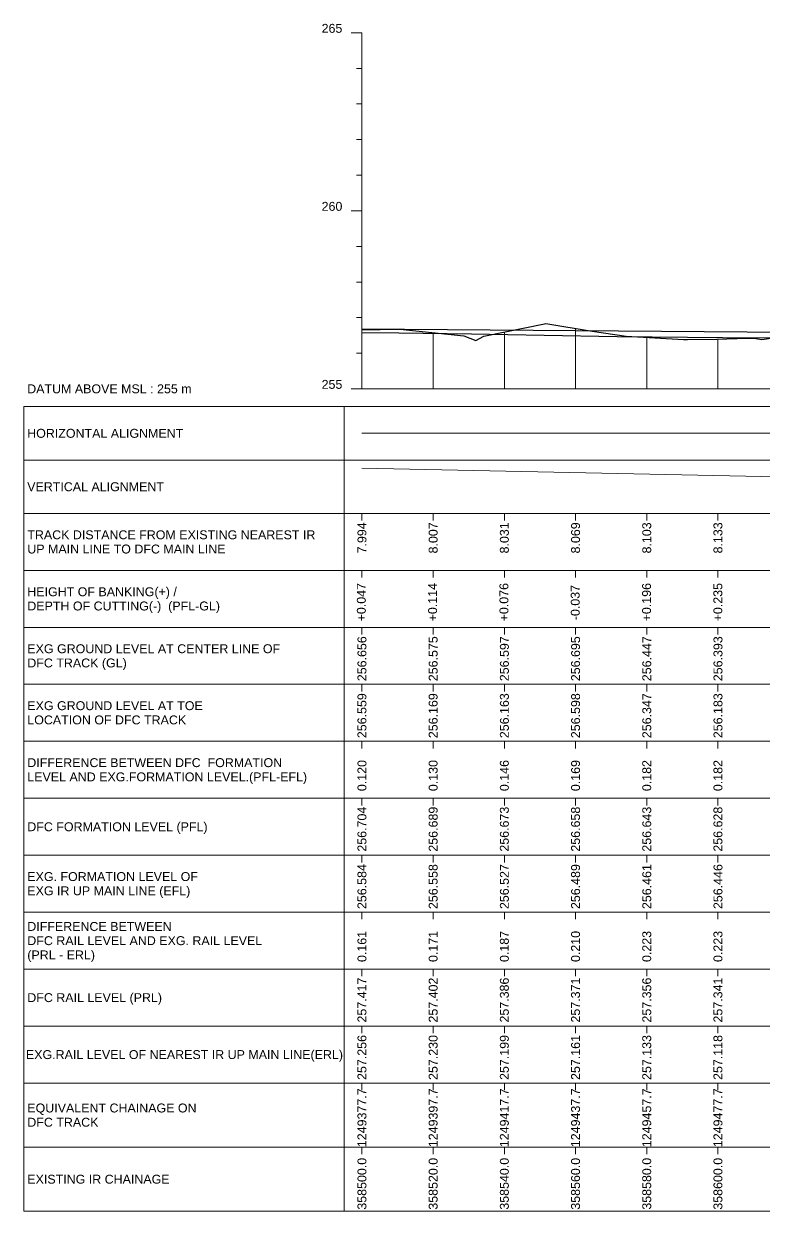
# Model space of a CAD drawing. Header units: feet. Extents: x 32905 to 38206, y -6633 to -4867.
# Drawn here: x 34905 to 35112.7, y -5231 to -4897.5 of the extents above; entities that cross this region are included whole.
import ezdxf
from ezdxf.enums import TextEntityAlignment as Align

# ---------------------------------------------------------------- set-up
doc = ezdxf.new("R2010")
doc.units = ezdxf.units.FT
doc.header["$MEASUREMENT"] = 0
for name, color, linetype, lineweight in [('LS CUT FILL', 10, 'Continuous', 0), ('LS DATUM', 7, 'Continuous', 0), ('LS DATUM X', 7, 'Continuous', 0), ('LS DATUM Y', 7, 'Continuous', 0), ('LS DIFF. EXG.RL & PRO. RL', 10, 'Continuous', 0), ('LS DIFF. PFL & EFL', 10, 'Continuous', 0), ('LS EXG GL', 7, 'Continuous', 0), ('LS EXG IR CH', 7, 'Continuous', 0), ('LS EXG RL', 7, 'Continuous', 0), ('LS EXG. FL', 7, 'Continuous', 0), ('LS EXG. GL', 7, 'Continuous', 0), ('LS EXG. GL AT PRO. TOE', 7, 'Continuous', 0), ('LS EXG. IR CH', 7, 'Continuous', 0), ('LS EXG. RL', 7, 'Continuous', 0), ('LS FRAME', 7, 'Continuous', 0), ('LS HORIZONTAL ALIGNMENT', 10, 'Continuous', 0), ('LS PFL-EFL', 10, 'Continuous', 0), ('LS PRL-ERL', 10, 'Continuous', 0), ('LS PRO. CUT & FILL', 10, 'Continuous', 0), ('LS PRO. DFCC CH', 10, 'Continuous', 0), ('LS PRO. FL', 10, 'Continuous', 0), ('LS PRO. RL', 10, 'Continuous', 0), ('LS PROFILE EXG FL', 7, 'Continuous', 25), ('LS PROFILE EXG GL', 7, 'Continuous', 30), ('LS PROFILE PRO FL', 1, 'Continuous', 30), ('LS TICKS', 7, 'Continuous', 0), ('LS TRACK CENTER', 10, 'Continuous', 0), ("LS TRACK CENTER's", 10, 'Continuous', 0), ('LS VERTICAL ALIGNMENT', 10, 'Continuous', 0), ('Profile Grid', 7, 'Continuous', 0)]:
    doc.layers.add(name, color=color, linetype=linetype, lineweight=lineweight)
doc.styles.get("Standard").update_dxf_attribs({"font": 'arial.ttf'})
doc.styles.add('Style-Arial', font='arial.ttf')
doc.styles.add('StyleArial', font='arial.ttf')

msp = doc.modelspace()

# ---------------------------------------------------------------- linework, layer by layer
at = {"layer": 'LS DATUM X', "color": 7, "linetype": 'Continuous', "lineweight": 0}
msp.add_line((35000, -5000), (35498.11, -5000), dxfattribs=at)
at = {"layer": 'LS DATUM Y', "color": 7, "linetype": 'Continuous', "lineweight": 0}
for p, q in [((34997, -4900), (35000, -4900)), ((34997, -4900), (35000, -4900)), ((35000, -5000), (35000, -4900)), ((34998.5, -4910), (35000, -4910)), ((34998.5, -4920), (35000, -4920)), ((34998.5, -4930), (35000, -4930)), ((34998.5, -4940), (35000, -4940)), ((34997, -4950), (35000, -4950)), ((34998.5, -4960), (35000, -4960)), ((34998.5, -4970), (35000, -4970)), ((34998.5, -4980), (35000, -4980)), ((34998.5, -4990), (35000, -4990)), ((34997, -5000), (35000, -5000))]:
    msp.add_line(p, q, dxfattribs=at)
at = {"layer": 'LS FRAME'}
for points in [[(34995, -5231), (34905, -5231), (34905, -5005)], [(34905, -5005), (34995, -5005)], [(34995, -5020), (34905, -5020)], [(34995, -5035), (34905, -5035)], [(34995, -5051), (34905, -5051)], [(34905, -5051), (34995, -5051)], [(34995, -5067), (34905, -5067)], [(34905, -5067), (34995, -5067)], [(34995, -5083), (34905, -5083)], [(34905, -5083), (34995, -5083)], [(34995, -5099), (34905, -5099)], [(34995, -5115), (34905, -5115)], [(34905, -5115), (34995, -5115)], [(34995, -5131), (34905, -5131)], [(34905, -5131), (34995, -5131)], [(34995, -5147), (34905, -5147)], [(34905, -5147), (34995, -5147)], [(34995, -5163), (34905, -5163)], [(34905, -5163), (34995, -5163)], [(34995, -5179), (34905, -5179)], [(34995, -5195), (34905, -5195)], [(34995, -5213), (34905, -5213)]]:
    msp.add_lwpolyline(points, dxfattribs=at)
at = {"layer": 'LS FRAME', "flags": 128}
for points in [[(34995, -5020), (35503.11, -5020), (35503.11, -5005), (34995, -5005), (34995, -5020)], [(34995, -5035), (35503.11, -5035), (35503.11, -5020), (34995, -5020), (34995, -5035)], [(34995, -5051), (35503.11, -5051), (35503.11, -5035), (34995, -5035), (34995, -5051)], [(34995, -5067), (35503.11, -5067), (35503.11, -5051), (34995, -5051), (34995, -5067)], [(34995, -5083), (35503.11, -5083), (35503.11, -5067), (34995, -5067), (34995, -5083)], [(34995, -5099), (35503.11, -5099), (35503.11, -5083), (34995, -5083), (34995, -5099)], [(34995, -5115), (35503.11, -5115), (35503.11, -5099), (34995, -5099), (34995, -5115)], [(34995, -5131), (35503.11, -5131), (35503.11, -5115), (34995, -5115), (34995, -5131)], [(34995, -5147), (35503.11, -5147), (35503.11, -5131), (34995, -5131), (34995, -5147)], [(34995, -5163), (35503.11, -5163), (35503.11, -5147), (34995, -5147), (34995, -5163)], [(34995, -5179), (35503.11, -5179), (35503.11, -5163), (34995, -5163), (34995, -5179)], [(34995, -5195), (35503.11, -5195), (35503.11, -5179), (34995, -5179), (34995, -5195)], [(34995, -5213), (35503.11, -5213), (35503.11, -5195), (34995, -5195), (34995, -5213)], [(34995, -5231), (35503.11, -5231), (35503.11, -5213), (34995, -5213), (34995, -5231)]]:
    msp.add_lwpolyline(points, close=True, dxfattribs=at)
at = {"layer": 'LS HORIZONTAL ALIGNMENT', "flags": 128}
msp.add_lwpolyline([(35000, -5012.5), (35498.11, -5012.5)], dxfattribs=at)
at = {"layer": 'LS PROFILE EXG FL'}
msp.add_lwpolyline([(35000, -4984.16), (35010.34, -4984.29), (35030.74, -4984.55), (35051.2, -4984.94), (35071.73, -4985.33), (35091.44, -4985.46), (35111.11, -4985.64), (35131.93, -4985.59)], dxfattribs=at)
at = {"layer": 'LS PROFILE EXG GL', "flags": 128}
msp.add_lwpolyline([(35000, -4983.44), (35010.33, -4983.28), (35010.62, -4983.28), (35028.66, -4985.16), (35031.97, -4986.46), (35034.21, -4985.21), (35051.25, -4981.73), (35051.7, -4981.67), (35064.67, -4983.82), (35074.23, -4985.17), (35074.23, -4985.17), (35090.33, -4986.16), (35090.33, -4986.16), (35090.33, -4986.16), (35091.44, -4986.15), (35091.44, -4986.15), (35099.66, -4986.09), (35108.18, -4985.76), (35110.62, -4985.9), (35110.62, -4985.9), (35112.32, -4986.13), (35128.12, -4983.78)], dxfattribs=at)
at = {"layer": 'LS PROFILE PRO FL'}
msp.add_line((35000, -4983.18), (35290.21, -4985.45), dxfattribs=at)
at = {"layer": 'LS TICKS', "color": 7, "linetype": 'Continuous', "lineweight": 0, "flags": 128}
for points in [[(35000, -5037), (35000, -5035)], [(35020, -5037), (35020, -5035)], [(35040.01, -5037), (35040.01, -5035)], [(35060.01, -5037), (35060.01, -5035)], [(35080.01, -5037), (35080.01, -5035)], [(35100.01, -5037), (35100.01, -5035)], [(35000, -5053), (35000, -5051)], [(35020, -5053), (35020, -5051)], [(35040.01, -5053), (35040.01, -5051)], [(35060.01, -5053), (35060.01, -5051)], [(35080.01, -5053), (35080.01, -5051)], [(35100.01, -5053), (35100.01, -5051)], [(35000, -5069), (35000, -5067)], [(35020, -5069), (35020, -5067)], [(35040.01, -5069), (35040.01, -5067)], [(35060.01, -5069), (35060.01, -5067)], [(35080.01, -5069), (35080.01, -5067)], [(35100.01, -5069), (35100.01, -5067)], [(35000, -5085), (35000, -5083)], [(35020, -5085), (35020, -5083)], [(35040.01, -5085), (35040.01, -5083)], [(35060.01, -5085), (35060.01, -5083)], [(35080.01, -5085), (35080.01, -5083)], [(35100.01, -5085), (35100.01, -5083)], [(35000, -5101), (35000, -5099)], [(35020, -5101), (35020, -5099)], [(35040.01, -5101), (35040.01, -5099)], [(35060.01, -5101), (35060.01, -5099)], [(35080.01, -5101), (35080.01, -5099)], [(35100.01, -5101), (35100.01, -5099)], [(35000, -5117), (35000, -5115)], [(35020, -5117), (35020, -5115)], [(35040.01, -5117), (35040.01, -5115)], [(35060.01, -5117), (35060.01, -5115)], [(35080.01, -5117), (35080.01, -5115)], [(35100.01, -5117), (35100.01, -5115)], [(35000, -5133), (35000, -5131)], [(35020, -5133), (35020, -5131)], [(35040.01, -5133), (35040.01, -5131)], [(35060.01, -5133), (35060.01, -5131)], [(35080.01, -5133), (35080.01, -5131)], [(35100.01, -5133), (35100.01, -5131)], [(35000, -5149), (35000, -5147)], [(35020, -5149), (35020, -5147)], [(35040.01, -5149), (35040.01, -5147)], [(35060.01, -5149), (35060.01, -5147)], [(35080.01, -5149), (35080.01, -5147)], [(35100.01, -5149), (35100.01, -5147)], [(35000, -5165), (35000, -5163)], [(35020, -5165), (35020, -5163)], [(35040.01, -5165), (35040.01, -5163)], [(35060.01, -5165), (35060.01, -5163)], [(35080.01, -5165), (35080.01, -5163)], [(35100.01, -5165), (35100.01, -5163)], [(35000, -5181), (35000, -5179)], [(35020, -5181), (35020, -5179)], [(35040.01, -5181), (35040.01, -5179)], [(35060.01, -5181), (35060.01, -5179)], [(35080.01, -5181), (35080.01, -5179)], [(35100.01, -5181), (35100.01, -5179)], [(35000, -5197), (35000, -5195)], [(35020, -5197), (35020, -5195)], [(35040.01, -5197), (35040.01, -5195)], [(35060.01, -5197), (35060.01, -5195)], [(35080.01, -5197), (35080.01, -5195)], [(35100.01, -5197), (35100.01, -5195)], [(35000, -5215), (35000, -5213)], [(35020, -5215), (35020, -5213)], [(35040.01, -5215), (35040.01, -5213)], [(35060.01, -5215), (35060.01, -5213)], [(35080.01, -5215), (35080.01, -5213)], [(35100.01, -5215), (35100.01, -5213)]]:
    msp.add_lwpolyline(points, dxfattribs=at)
at = {"layer": 'LS VERTICAL ALIGNMENT', "flags": 128}
msp.add_lwpolyline([(35000, -5022.25), (35287.6, -5028.29)], dxfattribs=at)
at = {"layer": 'Profile Grid', "linetype": 'Continuous', "lineweight": 0, "flags": 128}
for points in [[(35060.01, -5000), (35060.01, -4983.05)], [(35000, -5000), (35000, -4983.44)], [(35020, -5000), (35020, -4984.25)], [(35040.01, -5000), (35040.01, -4984.03)], [(35080.01, -5000), (35080.01, -4985.53)], [(35100.01, -5000), (35100.01, -4986.07)]]:
    msp.add_lwpolyline(points, dxfattribs=at)

# ---------------------------------------------------------------- texts
at = {"layer": 'LS CUT FILL', "color": 1, "lineweight": 0, "style": 'Style-Arial'}
for s, p in [('+0.047', (35001.07, -5065.32)), ('+0.114', (35021.1, -5065.32)), ('+0.076', (35041.13, -5065.32)), ('-0.037', (35061.16, -5064.99)), ('+0.196', (35081.19, -5065.32)), ('+0.235', (35101.22, -5065.32))]:
    msp.add_text(s, height=2.5, rotation=90, dxfattribs=at).set_placement(p)
at = {"layer": 'LS DATUM', "color": 7, "style": 'StyleArial'}
msp.add_text('DATUM ABOVE MSL : 255 m', height=2.5, rotation=0, dxfattribs=at).set_placement((34905.97, -5000), align=Align.MIDDLE_LEFT)
at = {"layer": 'LS DATUM Y', "color": 7, "lineweight": 0, "style": 'Style-Arial'}
for s, p in [('265', (34994.5, -4900)), ('265', (34994.5, -4900)), ('260', (34994.5, -4950)), ('255', (34994.5, -5000))]:
    msp.add_text(s, height=2.5, dxfattribs=at).set_placement(p, align=Align.RIGHT)
at = {"layer": 'LS DIFF. EXG.RL & PRO. RL', "color": 10, "style": 'StyleArial'}
for s, p in [('DIFFERENCE BETWEEN ', (34906, -5151)), ('DFC RAIL LEVEL AND EXG. RAIL LEVEL ', (34906, -5155)), ('(PRL - ERL)', (34906, -5159))]:
    msp.add_text(s, height=2.5, rotation=0, dxfattribs=at).set_placement(p, align=Align.MIDDLE_LEFT)
at = {"layer": 'LS DIFF. PFL & EFL', "color": 10, "style": 'StyleArial'}
for s, p in [('DIFFERENCE BETWEEN DFC  FORMATION ', (34906, -5105)), ('LEVEL AND EXG.FORMATION LEVEL.(PFL-EFL)', (34906, -5109))]:
    msp.add_text(s, height=2.5, rotation=0, dxfattribs=at).set_placement(p, align=Align.MIDDLE_LEFT)
at = {"layer": 'LS EXG GL', "style": 'Style-Arial'}
for s, p in [('256.656', (35000, -5069.5)), ('256.575', (35020, -5069.5)), ('256.597', (35040.01, -5069.5)), ('256.695', (35060.01, -5069.5)), ('256.447', (35080.01, -5069.5)), ('256.393', (35100.01, -5069.5))]:
    msp.add_text(s, height=2.5, rotation=90, dxfattribs=at).set_placement(p, align=Align.MIDDLE_RIGHT)
at = {"layer": 'LS EXG IR CH', "style": 'Style-Arial'}
for s, p in [('358500.0', (35000, -5216)), ('358520.0', (35020, -5216)), ('358540.0', (35040, -5216)), ('358560.0', (35060, -5216)), ('358580.0', (35080, -5216)), ('358600.0', (35100, -5216))]:
    msp.add_text(s, height=2.5, rotation=90, dxfattribs=at).set_placement(p, align=Align.MIDDLE_RIGHT)
at = {"layer": 'LS EXG RL', "style": 'Style-Arial'}
for s, p in [('257.256', (35000, -5181.5)), ('257.230', (35020, -5181.5)), ('257.199', (35040, -5181.5)), ('257.161', (35060, -5181.5)), ('257.133', (35080, -5181.5)), ('257.118', (35100, -5181.5))]:
    msp.add_text(s, height=2.5, rotation=90, dxfattribs=at).set_placement(p, align=Align.MIDDLE_RIGHT)
at = {"layer": 'LS EXG. FL', "style": 'StyleArial'}
for s, p in [('EXG. FORMATION LEVEL OF', (34906, -5137)), ('EXG IR UP MAIN LINE (EFL)', (34906, -5141))]:
    msp.add_text(s, height=2.5, rotation=0, dxfattribs=at).set_placement(p, align=Align.MIDDLE_LEFT)
at = {"layer": 'LS EXG. FL'}
for s, p in [('256.584', (35000, -5133.5)), ('256.558', (35020, -5133.5)), ('256.527', (35040.01, -5133.5)), ('256.489', (35060.01, -5133.5)), ('256.461', (35080.01, -5133.5)), ('256.446', (35100.01, -5133.5))]:
    msp.add_text(s, height=2.5, rotation=90, dxfattribs=at).set_placement(p, align=Align.MIDDLE_RIGHT)
at = {"layer": 'LS EXG. GL', "color": 7, "style": 'StyleArial'}
for s, p in [('EXG GROUND LEVEL AT CENTER LINE OF ', (34906, -5073)), ('DFC TRACK (GL)', (34906, -5077))]:
    msp.add_text(s, height=2.5, rotation=0, dxfattribs=at).set_placement(p, align=Align.MIDDLE_LEFT)
at = {"layer": 'LS EXG. GL AT PRO. TOE'}
for s, p in [('256.559', (35000, -5085.5)), ('256.169', (35020, -5085.5)), ('256.163', (35040.01, -5085.5)), ('256.598', (35060.01, -5085.5)), ('256.347', (35080.01, -5085.5)), ('256.183', (35100.01, -5085.5))]:
    msp.add_text(s, height=2.5, rotation=90, dxfattribs=at).set_placement(p, align=Align.MIDDLE_RIGHT)
at = {"layer": 'LS EXG. GL AT PRO. TOE', "color": 7, "style": 'StyleArial'}
for s, p in [('EXG GROUND LEVEL AT TOE', (34906, -5089)), ('LOCATION OF DFC TRACK', (34906, -5093))]:
    msp.add_text(s, height=2.5, rotation=0, dxfattribs=at).set_placement(p, align=Align.MIDDLE_LEFT)
at = {"layer": 'LS EXG. IR CH', "style": 'StyleArial'}
msp.add_text('EXISTING IR CHAINAGE', height=2.5, rotation=0, dxfattribs=at).set_placement((34906, -5222), align=Align.MIDDLE_LEFT)
at = {"layer": 'LS EXG. RL', "style": 'StyleArial'}
msp.add_text('EXG.RAIL LEVEL OF NEAREST IR UP MAIN LINE(ERL)', height=2.5, rotation=0, dxfattribs=at).set_placement((34905.61, -5187), align=Align.MIDDLE_LEFT)
at = {"layer": 'LS HORIZONTAL ALIGNMENT', "style": 'StyleArial'}
msp.add_text('HORIZONTAL ALIGNMENT', height=2.5, rotation=0, dxfattribs=at).set_placement((34905.97, -5012.5), align=Align.MIDDLE_LEFT)
at = {"layer": 'LS PFL-EFL'}
for s, p in [('0.120', (35001.25, -5113)), ('0.130', (35021.25, -5113)), ('0.146', (35041.25, -5113)), ('0.169', (35061.25, -5113)), ('0.182', (35081.25, -5113)), ('0.182', (35101.25, -5113))]:
    msp.add_text(s, height=2.5, rotation=90, dxfattribs=at).set_placement(p)
at = {"layer": 'LS PRL-ERL'}
for s, p in [('0.161', (35001.25, -5161)), ('0.171', (35021.25, -5161)), ('0.187', (35041.25, -5161)), ('0.210', (35061.25, -5161)), ('0.223', (35081.25, -5161)), ('0.223', (35101.25, -5161))]:
    msp.add_text(s, height=2.5, rotation=90, dxfattribs=at).set_placement(p)
at = {"layer": 'LS PRO. CUT & FILL', "color": 10, "style": 'StyleArial'}
for s, p in [('HEIGHT OF BANKING(+) /', (34906, -5057)), ('DEPTH OF CUTTING(-)  (PFL-GL)', (34906, -5061))]:
    msp.add_text(s, height=2.5, rotation=0, dxfattribs=at).set_placement(p, align=Align.MIDDLE_LEFT)
at = {"layer": 'LS PRO. DFCC CH'}
for s, p in [('1249377.7', (35001.25, -5213)), ('1249397.7', (35021.25, -5213)), ('1249417.7', (35041.25, -5213)), ('1249437.7', (35061.25, -5213)), ('1249457.7', (35081.25, -5213)), ('1249477.7', (35101.25, -5213))]:
    msp.add_text(s, height=2.5, rotation=90, dxfattribs=at).set_placement(p)
at = {"layer": 'LS PRO. DFCC CH', "color": 10, "style": 'Style-Arial'}
for s, p in [('EQUIVALENT CHAINAGE ON ', (34906, -5202)), ('DFC TRACK', (34906, -5206))]:
    msp.add_text(s, height=2.5, rotation=0, dxfattribs=at).set_placement(p, align=Align.MIDDLE_LEFT)
at = {"layer": 'LS PRO. FL'}
for s, p in [('256.704', (35001.25, -5130)), ('256.689', (35021.25, -5130)), ('256.673', (35041.25, -5130)), ('256.658', (35061.25, -5130)), ('256.643', (35081.25, -5130)), ('256.628', (35101.25, -5130))]:
    msp.add_text(s, height=2.5, rotation=90, dxfattribs=at).set_placement(p)
at = {"layer": 'LS PRO. FL', "color": 10, "style": 'StyleArial'}
msp.add_text('DFC FORMATION LEVEL (PFL) ', height=2.5, rotation=0, dxfattribs=at).set_placement((34906, -5123), align=Align.MIDDLE_LEFT)
at = {"layer": 'LS PRO. RL'}
for s, p in [('257.417', (35001.25, -5178)), ('257.402', (35021.25, -5178)), ('257.386', (35041.25, -5178)), ('257.371', (35061.25, -5178)), ('257.356', (35081.25, -5178)), ('257.341', (35101.25, -5178))]:
    msp.add_text(s, height=2.5, rotation=90, dxfattribs=at).set_placement(p)
at = {"layer": 'LS PRO. RL', "color": 10, "style": 'StyleArial'}
msp.add_text('DFC RAIL LEVEL (PRL)', height=2.5, rotation=0, dxfattribs=at).set_placement((34906, -5171), align=Align.MIDDLE_LEFT)
at = {"layer": 'LS TRACK CENTER', "style": 'Style-Arial'}
for s, p in [('7.994', (35000, -5037.5)), ('8.007', (35020, -5037.5)), ('8.031', (35040, -5037.5)), ('8.069', (35060, -5037.5)), ('8.103', (35080, -5037.5)), ('8.133', (35100, -5037.5))]:
    msp.add_text(s, height=2.5, rotation=90, dxfattribs=at).set_placement(p, align=Align.MIDDLE_RIGHT)
at = {"layer": "LS TRACK CENTER's", "color": 10, "style": 'StyleArial'}
for s, p in [('TRACK DISTANCE FROM EXISTING NEAREST IR ', (34906, -5041)), ('UP MAIN LINE TO DFC MAIN LINE', (34906, -5045))]:
    msp.add_text(s, height=2.5, rotation=0, dxfattribs=at).set_placement(p, align=Align.MIDDLE_LEFT)
at = {"layer": 'LS VERTICAL ALIGNMENT', "style": 'StyleArial'}
msp.add_text('VERTICAL ALIGNMENT', height=2.5, rotation=0, dxfattribs=at).set_placement((34905.97, -5027.5), align=Align.MIDDLE_LEFT)

doc.saveas('drawing.dxf')
